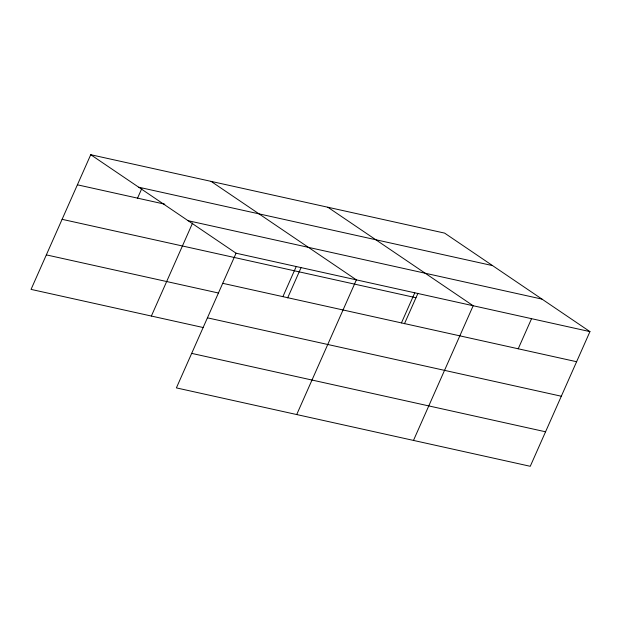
<?xml version="1.0" encoding="UTF-8"?>
<svg xmlns="http://www.w3.org/2000/svg" width="621" height="621" viewBox="0 0 621 621"><rect width="100%" height="100%" fill="white"/><g stroke="black" fill="none" stroke-linecap="round" stroke-linejoin="round"><path stroke-width="0.93" d="M589.95 331.614L236.065 253.205L176.387 387.892L530.264 466.293L589.95 331.614L444.613 233.108L90.736 154.707L31.05 289.386L203.168 327.523M137.552 198.146L141.867 188.404M151.369 316.042L192.611 222.97M282.889 296.644L296.225 266.533M287.67 297.87L301.162 267.426M296.706 414.549L356.384 279.861L211.055 181.363M401.438 322.912L414.781 292.801M404.45 323.743L417.941 293.306M413.485 440.421L473.171 305.742L327.834 207.235M518.217 348.785L531.56 318.674M138.693 187.208L492.577 265.617M77.392 184.81L164.813 204.185M188.109 220.703L541.993 299.105M62.1 219.322L415.985 297.731M222.722 283.316L576.606 361.717M46.342 254.882L218.46 293.011M207.43 317.828L561.314 396.229M191.679 353.38L545.556 431.789M90.736 154.707L236.065 253.205"/></g></svg>
